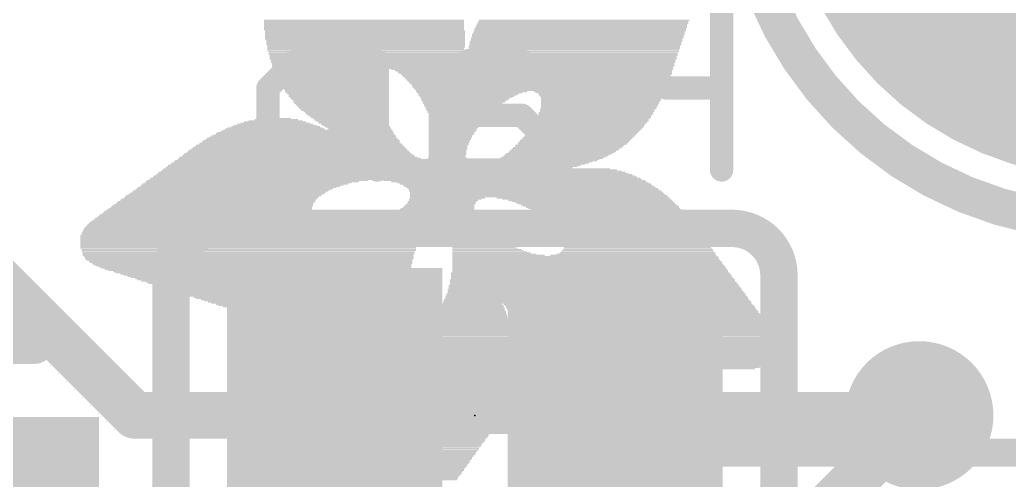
# Model space of a CAD drawing. Extents: x -0.1 to 25.5, y -0.1 to 17.9.
# Drawn here: x 16.96 to 22.33, y 11.84 to 14.34 of the extents above; entities that cross this region are included whole.
import ezdxf

# ---------------------------------------------------------------- set-up
doc = ezdxf.new("R2010")
doc.units = 0
for name, color, linetype in [('1', 12, 'CONTINUOUS'), ('16', 5, 'CONTINUOUS'), ('17', 110, 'CONTINUOUS'), ('18', 110, 'CONTINUOUS'), ('21', 40, 'CONTINUOUS'), ('22', 6, 'CONTINUOUS'), ('24', 6, 'CONTINUOUS')]:
    doc.layers.add(name, color=color, linetype=linetype)

# ---------------------------------------------------------------- blocks, each defined once
blk = doc.blocks.new('RECT')
blk.add_solid([(-0.5, -0.5), (0.5, -0.5), (-0.5, 0.5), (0.5, 0.5)])
blk = doc.blocks.new('ROUNDP')
at = {"const_width": 0.5}
blk.add_lwpolyline([(0, -0.25, 1), (0, 0.25, 1), (0, -0.25)], format="xyb", dxfattribs=at)
blk = doc.blocks.new('ROUNDV')
at = {"const_width": 0.5}
blk.add_lwpolyline([(0, -0.25, 1), (0, 0.25, 1), (0, -0.25)], format="xyb", dxfattribs=at)

msp = doc.modelspace()

# ---------------------------------------------------------------- linework, layer by layer
at = {"layer": '1', "const_width": 0.254}
msp.add_lwpolyline([(20.6722, 11.0202), (21.844, 12.192)], dxfattribs=at)
at = {"layer": '1', "const_width": 0.127}
msp.add_lwpolyline([(21.8889, 12.1471, 1), (21.7991, 12.2369)], format="xyb", dxfattribs=at)
at = {"layer": '16', "const_width": 0.254}
for points in [[(17.5836, 12.192), (15.6532, 14.1224)], [(18.669, 12.192), (17.5836, 12.192)], [(21.844, 12.192), (20.193, 12.192)]]:
    msp.add_lwpolyline(points, dxfattribs=at)
at = {"layer": '16', "const_width": 0.127}
for points in [[(17.5836, 12.2555, 1), (17.5836, 12.1285)], [(18.669, 12.1285, 1), (18.669, 12.2555)], [(20.193, 12.2555, 1), (20.193, 12.1285)], [(21.844, 12.1285, 1), (21.844, 12.2555)], [(17.5387, 12.1471, 1), (17.6285, 12.2369)]]:
    msp.add_lwpolyline(points, format="xyb", dxfattribs=at)
at = {"layer": '21'}
for points, const_width in [([(22.86, 13.24, 1), (22.86, 17.24, 1), (22.86, 13.24)], 0.2032), ([(17.036, 12.5286, 1), (17.036, 12.6429)], 0.1143), ([(20.5571, 11.99, 1), (20.4809, 11.99)], 0.0762), ([(20.519, 12.0281, 1), (20.519, 11.9519)], 0.0762)]:
    msp.add_lwpolyline(points, format="xyb", dxfattribs=dict(at, const_width=const_width))
for points, const_width in [([(16.2056, 12.5857), (17.036, 12.5857)], 0.2286), ([(20.519, 10.79), (20.519, 11.99)], 0.1524), ([(20.519, 11.99), (23.119, 11.99)], 0.1524)]:
    msp.add_lwpolyline(points, dxfattribs=dict(at, const_width=const_width))
at = {"layer": '22'}
for points, const_width in [([(20.7708, 13.5255), (20.7708, 14.4153)], 0.127), ([(18.4549, 14.1187), (18.3066, 13.9704)], 0.127), ([(18.8997, 14.1187), (18.4549, 14.1187)], 0.127), ([(18.8997, 13.5255), (18.8997, 14.1187)], 0.127), ([(19.3904, 14.1187), (19.2421, 13.9704)], 0.127), ([(19.687, 14.1187), (19.3904, 14.1187)], 0.127), ([(18.3066, 13.9704), (18.3066, 13.5255)], 0.127), ([(19.2421, 13.9704), (19.2421, 13.5255)], 0.127), ([(20.7708, 13.9704), (20.4742, 13.9704)], 0.127), ([(19.687, 13.8221), (19.2421, 13.8221)], 0.127), ([(19.8353, 13.6738), (19.687, 13.8221)], 0.127), ([(19.687, 13.5255), (19.8353, 13.6738)], 0.127), ([(19.2421, 13.5255), (19.687, 13.5255)], 0.127), ([(20.828, 13.208), (18.034, 13.208)], 0.2032), ([(17.78, 12.954), (17.78, 11.43)], 0.2032), ([(21.082, 12.954), (21.082, 11.43)], 0.2032)]:
    msp.add_lwpolyline(points, dxfattribs=dict(at, const_width=const_width))
for points, const_width in [([(18.4549, 14.1504, 1), (18.4549, 14.0869)], 0.0635), ([(18.4773, 14.0962, 1), (18.4324, 14.1411)], 0.0635), ([(18.9315, 14.1187, 1), (18.868, 14.1187)], 0.0635), ([(18.8997, 14.0869, 1), (18.8997, 14.1504)], 0.0635), ([(19.3904, 14.1504, 1), (19.3904, 14.0869)], 0.0635), ([(19.4128, 14.0962, 1), (19.3679, 14.1411)], 0.0635), ([(19.687, 14.0869, 1), (19.687, 14.1504)], 0.0635), ([(18.3383, 13.9704, 1), (18.2748, 13.9704)], 0.0635), ([(19.2738, 13.9704, 1), (19.2103, 13.9704)], 0.0635), ([(20.4742, 14.0021, 1), (20.4742, 13.9386)], 0.0635), ([(20.7708, 13.9386, 1), (20.7708, 14.0021)], 0.0635), ([(18.2841, 13.9928, 1), (18.329, 13.9479)], 0.0635), ([(19.2196, 13.9928, 1), (19.2645, 13.9479)], 0.0635), ([(19.2421, 13.8538, 1), (19.2421, 13.7903)], 0.0635), ([(19.7094, 13.8445, 1), (19.6645, 13.7996)], 0.0635), ([(19.687, 13.7903, 1), (19.687, 13.8538)], 0.0635), ([(19.8577, 13.6513, 1), (19.8128, 13.6962)], 0.0635), ([(19.8128, 13.6513, 1), (19.8577, 13.6962)], 0.0635), ([(18.2748, 13.5255, 1), (18.3383, 13.5255)], 0.0635), ([(18.868, 13.5255, 1), (18.9315, 13.5255)], 0.0635), ([(19.2103, 13.5255, 1), (19.2738, 13.5255)], 0.0635), ([(19.2421, 13.5573, 1), (19.2421, 13.4938)], 0.0635), ([(19.6645, 13.548, 1), (19.7094, 13.503)], 0.0635), ([(19.687, 13.4938, 1), (19.687, 13.5573)], 0.0635), ([(20.739, 13.5255, 1), (20.8025, 13.5255)], 0.0635), ([(18.034, 13.208, 0.4142), (17.78, 12.954)], 0.2032), ([(18.034, 13.2588, 1), (18.034, 13.1572)], 0.1016), ([(18.034, 13.1572, 1), (18.034, 13.2588)], 0.1016), ([(21.082, 12.954, 0.4142), (20.828, 13.208)], 0.2032), ([(20.828, 13.2588, 1), (20.828, 13.1572)], 0.1016), ([(20.828, 13.1572, 1), (20.828, 13.2588)], 0.1016), ([(17.8308, 12.954, 1), (17.7292, 12.954)], 0.1016), ([(21.1328, 12.954, 1), (21.0312, 12.954)], 0.1016), ([(17.7292, 12.954, 1), (17.8308, 12.954)], 0.1016), ([(21.0312, 12.954, 1), (21.1328, 12.954)], 0.1016)]:
    msp.add_lwpolyline(points, format="xyb", dxfattribs=dict(at, const_width=const_width))
at = {"layer": '24'}
msp.add_point((19.431, 12.192), dxfattribs=at)

# ---------------------------------------------------------------- block references
at = {"layer": '1', "xscale": 1.075}
msp.add_blockref('RECT', (16.852, 11.684), dxfattribs=at)
at = {"layer": '16', "xscale": 1.1684, "yscale": 1.6002}
for p in [(18.669, 12.192), (20.193, 12.192)]:
    msp.add_blockref('RECT', p, dxfattribs=at)
at = {"layer": '16', "xscale": 0.635, "yscale": 0.2032, "rotation": 180}
msp.add_blockref('RECT', (19.431, 12.192), dxfattribs=at)
at = {"layer": '17', "xscale": 3.516, "yscale": 3.516}
msp.add_blockref('ROUNDP', (22.86, 15.24), dxfattribs=at)
msp.add_blockref('ROUNDP', (22.86, 15.24), dxfattribs=at)
at = {"layer": '18', "xscale": 0.8064, "yscale": 0.8064}
msp.add_blockref('ROUNDV', (21.844, 12.192), dxfattribs=at)
msp.add_blockref('ROUNDV', (21.844, 12.192), dxfattribs=at)
at = {"layer": '21', "rotation": 180}
for p, xscale, yscale in [((18.8278, 14.3383), 1.0859, 0.0064), ((18.8278, 14.332), 1.0859, 0.0063), ((18.8278, 14.3256), 1.0859, 0.0064), ((18.8278, 14.3193), 1.0859, 0.0063), ((18.8278, 14.3129), 1.0859, 0.0064), ((18.8278, 14.3066), 1.0859, 0.0063), ((18.8278, 14.3002), 1.0859, 0.0064), ((18.8278, 14.2939), 1.0859, 0.0063), ((20.0025, 14.2939), 1.1494, 0.0063), ((20.0089, 14.3066), 1.1493, 0.0063), ((20.0089, 14.3002), 1.1493, 0.0064), ((20.0152, 14.3193), 1.1494, 0.0063), ((20.012, 14.3129), 1.143, 0.0064), ((20.0184, 14.332), 1.143, 0.0063), ((20.0184, 14.3256), 1.143, 0.0064), ((20.0247, 14.3383), 1.143, 0.0064), ((18.8278, 14.2875), 1.0859, 0.0064), ((18.8341, 14.2812), 1.0858, 0.0063), ((18.8341, 14.2748), 1.0858, 0.0064), ((18.8341, 14.2685), 1.0858, 0.0063), ((18.8341, 14.2621), 1.0858, 0.0064), ((18.8341, 14.2558), 1.0858, 0.0063), ((18.8341, 14.2494), 1.0858, 0.0064), ((18.8341, 14.2431), 1.0858, 0.0063), ((19.9867, 14.2431), 1.1557, 0.0063), ((19.993, 14.2621), 1.1557, 0.0064), ((19.9898, 14.2558), 1.1494, 0.0063), ((19.9898, 14.2494), 1.1494, 0.0064), ((19.9962, 14.2748), 1.1493, 0.0064), ((19.9962, 14.2685), 1.1493, 0.0063), ((20.0025, 14.2875), 1.1494, 0.0064), ((20.0025, 14.2812), 1.1494, 0.0063), ((18.8341, 14.2367), 1.0858, 0.0064), ((18.8373, 14.2304), 1.0795, 0.0063), ((18.8373, 14.224), 1.0795, 0.0064), ((18.8373, 14.2177), 1.0795, 0.0063), ((18.8373, 14.2113), 1.0795, 0.0064), ((18.8373, 14.205), 1.0795, 0.0063), ((18.8373, 14.1859), 1.0668, 0.0064), ((18.8405, 14.1986), 1.0731, 0.0064), ((18.8405, 14.1923), 1.0731, 0.0063), ((19.9708, 14.1986), 1.1493, 0.0064), ((19.9708, 14.1923), 1.1493, 0.0063), ((19.9708, 14.1859), 1.1493, 0.0064), ((19.9803, 14.224), 1.1557, 0.0064), ((19.9771, 14.2177), 1.1494, 0.0063), ((19.9771, 14.2113), 1.1494, 0.0064), ((19.9771, 14.205), 1.1494, 0.0063), ((19.9835, 14.2367), 1.1493, 0.0064), ((19.9835, 14.2304), 1.1493, 0.0063), ((18.8373, 14.1796), 1.0668, 0.0063), ((18.8373, 14.1732), 1.0668, 0.0064), ((18.8405, 14.1669), 1.0605, 0.0063), ((18.8405, 14.1605), 1.0605, 0.0064), ((18.8405, 14.1542), 1.0605, 0.0063), ((18.8437, 14.1478), 1.0541, 0.0064), ((18.8437, 14.1415), 1.0541, 0.0063), ((18.8437, 14.1351), 1.0541, 0.0064), ((19.9517, 14.1351), 1.1494, 0.0064), ((19.9549, 14.1415), 1.143, 0.0063), ((19.9581, 14.1542), 1.1493, 0.0063), ((19.9581, 14.1478), 1.1493, 0.0064), ((19.9644, 14.1796), 1.1494, 0.0063), ((19.9644, 14.1732), 1.1494, 0.0064), ((19.9644, 14.1669), 1.1494, 0.0063), ((19.9612, 14.1605), 1.143, 0.0064), ((18.8437, 14.1288), 1.0541, 0.0063), ((19.4215, 14.1224), 2.1971, 0.0064), ((19.4215, 14.1161), 2.1971, 0.0063), ((19.4215, 14.1097), 2.1971, 0.0064), ((19.4215, 14.1034), 2.1844, 0.0063), ((19.4215, 14.097), 2.1844, 0.0064), ((19.4215, 14.0907), 2.1844, 0.0063), ((19.4215, 14.0843), 2.1717, 0.0064), ((19.4215, 14.078), 2.1717, 0.0063), ((19.9517, 14.1288), 1.1494, 0.0063), ((18.6341, 14.0653), 0.5842, 0.0063), ((18.6309, 14.0589), 0.5778, 0.0064), ((18.6405, 14.0716), 0.5969, 0.0064), ((18.6309, 14.0526), 0.5652, 0.0063), ((18.6309, 14.0462), 0.5652, 0.0064), ((18.6309, 14.0399), 0.5524, 0.0063), ((18.6309, 14.0335), 0.5524, 0.0064), ((18.6341, 14.0272), 0.5461, 0.0063), ((19.7422, 14.0716), 1.5303, 0.0064), ((19.7485, 14.0653), 1.505, 0.0063), ((19.7549, 14.0589), 1.4923, 0.0064), ((19.7581, 14.0526), 1.4859, 0.0063), ((19.7644, 14.0462), 1.4732, 0.0064), ((19.7644, 14.0399), 1.4605, 0.0063), ((19.7675, 14.0335), 1.4541, 0.0064), ((19.7675, 14.0272), 1.4415, 0.0063), ((18.6309, 14.0208), 0.5398, 0.0064), ((18.6341, 14.0145), 0.5334, 0.0063), ((18.6341, 14.0081), 0.5334, 0.0064), ((18.6373, 14.0018), 0.5271, 0.0063), ((18.6373, 13.9954), 0.5271, 0.0064), ((18.6405, 13.9891), 0.5207, 0.0063), ((18.6405, 13.9827), 0.5207, 0.0064), ((18.6436, 13.9764), 0.5144, 0.0063), ((19.7707, 14.0208), 1.4351, 0.0064), ((19.7739, 14.0145), 1.4288, 0.0063), ((19.7771, 14.0081), 1.4224, 0.0064), ((19.7771, 14.0018), 1.4097, 0.0063), ((19.7803, 13.9954), 1.4033, 0.0064), ((19.7803, 13.9891), 1.3907, 0.0063), ((19.7835, 13.9827), 1.3843, 0.0064), ((19.7835, 13.9764), 1.3843, 0.0063), ((18.6468, 13.97), 0.508, 0.0064), ((18.6468, 13.9637), 0.508, 0.0063), ((18.65, 13.9573), 0.5017, 0.0064), ((18.65, 13.951), 0.5017, 0.0063), ((18.6532, 13.9446), 0.4953, 0.0064), ((18.6594, 13.9383), 0.4953, 0.0063), ((18.6626, 13.9319), 0.4889, 0.0064), ((18.6626, 13.9256), 0.4889, 0.0063), ((18.6658, 13.9192), 0.4826, 0.0064), ((19.7834, 13.97), 1.3716, 0.0064), ((19.7866, 13.9637), 1.3652, 0.0063), ((19.7866, 13.9573), 1.3526, 0.0064), ((19.412, 13.951), 0.6033, 0.0063), ((19.4025, 13.9446), 0.5715, 0.0064), ((19.3961, 13.9383), 0.5461, 0.0063), ((19.3897, 13.9319), 0.5334, 0.0064), ((19.3865, 13.9256), 0.5143, 0.0063), ((19.3834, 13.9192), 0.4953, 0.0064), ((20.1073, 13.951), 0.7112, 0.0063), ((20.1105, 13.9446), 0.6921, 0.0064), ((20.1168, 13.9383), 0.6794, 0.0063), ((20.1136, 13.9319), 0.6731, 0.0064), ((20.1168, 13.9256), 0.6668, 0.0063), ((20.12, 13.9192), 0.6604, 0.0064), ((18.669, 13.9129), 0.4762, 0.0063), ((18.6754, 13.9065), 0.4763, 0.0064), ((18.6786, 13.9002), 0.4699, 0.0063), ((18.6786, 13.8938), 0.4699, 0.0064), ((18.6817, 13.8875), 0.4636, 0.0063), ((18.6881, 13.8811), 0.4635, 0.0064), ((18.6912, 13.8748), 0.4572, 0.0063), ((18.6944, 13.8684), 0.4508, 0.0064), ((19.377, 13.9129), 0.4826, 0.0063), ((19.3771, 13.9065), 0.4699, 0.0064), ((19.3707, 13.9002), 0.4572, 0.0063), ((19.3643, 13.8875), 0.4318, 0.0063), ((19.3707, 13.8938), 0.4445, 0.0064), ((19.3644, 13.8811), 0.4191, 0.0064), ((19.3612, 13.8748), 0.4127, 0.0063), ((19.358, 13.8684), 0.3937, 0.0064), ((20.1168, 13.9129), 0.654, 0.0063), ((20.1168, 13.9065), 0.654, 0.0064), ((20.1136, 13.9002), 0.6477, 0.0063), ((20.1105, 13.8938), 0.6413, 0.0064), ((20.1105, 13.8875), 0.6413, 0.0063), ((20.1073, 13.8811), 0.635, 0.0064), ((20.1073, 13.8748), 0.635, 0.0063), ((20.1041, 13.8684), 0.6286, 0.0064), ((18.7007, 13.862), 0.4509, 0.0063), ((18.704, 13.8557), 0.4445, 0.0064), ((18.7071, 13.8494), 0.4382, 0.0063), ((18.7166, 13.843), 0.4318, 0.0064), ((18.7198, 13.8367), 0.4254, 0.0063), ((18.723, 13.8303), 0.4191, 0.0064), ((18.7294, 13.8239), 0.4191, 0.0063), ((18.7357, 13.8176), 0.4064, 0.0064), ((18.742, 13.8113), 0.4064, 0.0063), ((19.3548, 13.862), 0.3874, 0.0063), ((19.3548, 13.8557), 0.3746, 0.0064), ((19.3516, 13.8494), 0.3683, 0.0063), ((19.3516, 13.843), 0.3556, 0.0064), ((19.3484, 13.8367), 0.3493, 0.0063), ((19.3453, 13.8303), 0.3302, 0.0064), ((19.3453, 13.8239), 0.3302, 0.0063), ((19.3421, 13.8176), 0.3112, 0.0064), ((19.3421, 13.8113), 0.3112, 0.0063), ((20.0787, 13.8176), 0.616, 0.0064), ((20.0787, 13.8113), 0.616, 0.0063), ((20.0883, 13.8367), 0.6223, 0.0063), ((20.0883, 13.8303), 0.6223, 0.0064), ((20.0851, 13.8239), 0.6159, 0.0063), ((20.0978, 13.8557), 0.6287, 0.0064), ((20.0946, 13.8494), 0.6223, 0.0063), ((20.0946, 13.843), 0.6223, 0.0064), ((20.1041, 13.862), 0.6286, 0.0063), ((18.3483, 13.7605), 0.4826, 0.0063), ((18.3452, 13.7668), 0.4509, 0.0064), ((18.3452, 13.7732), 0.4127, 0.0063), ((18.3452, 13.7795), 0.3747, 0.0064), ((18.3452, 13.7858), 0.3365, 0.0063), ((18.3483, 13.7922), 0.2921, 0.0064), ((18.3515, 13.7986), 0.235, 0.0063), ((18.3515, 13.8049), 0.1588, 0.0064), ((18.7484, 13.8049), 0.3937, 0.0064), ((18.7548, 13.7986), 0.3937, 0.0063), ((18.7579, 13.7922), 0.3874, 0.0064), ((18.7674, 13.7858), 0.381, 0.0063), ((18.7706, 13.7795), 0.3746, 0.0064), ((18.7802, 13.7732), 0.3683, 0.0063), ((18.7833, 13.7668), 0.362, 0.0064), ((18.7928, 13.7605), 0.3556, 0.0063), ((19.3389, 13.8049), 0.3048, 0.0064), ((19.339, 13.7986), 0.2921, 0.0063), ((19.3358, 13.7922), 0.2857, 0.0064), ((19.3326, 13.7858), 0.2794, 0.0063), ((19.3326, 13.7795), 0.2667, 0.0064), ((19.3294, 13.7732), 0.2604, 0.0063), ((19.3294, 13.7668), 0.2604, 0.0064), ((19.3262, 13.7605), 0.254, 0.0063), ((20.0438, 13.7605), 0.6096, 0.0063), ((20.0501, 13.7732), 0.6096, 0.0063), ((20.047, 13.7668), 0.6033, 0.0064), ((20.0597, 13.7858), 0.6159, 0.0063), ((20.0565, 13.7795), 0.6096, 0.0064), ((20.066, 13.7922), 0.616, 0.0064), ((20.0724, 13.8049), 0.6159, 0.0064), ((20.0692, 13.7986), 0.6096, 0.0063), ((18.4944, 13.7033), 1.016, 0.0064), ((18.5008, 13.7096), 1.0033, 0.0063), ((18.5039, 13.716), 0.9842, 0.0064), ((18.5071, 13.7224), 0.9652, 0.0063), ((18.5102, 13.7287), 0.9589, 0.0064), ((18.5166, 13.7351), 0.9334, 0.0063), ((18.523, 13.7414), 0.9207, 0.0064), ((18.3452, 13.7477), 0.5397, 0.0063), ((18.3452, 13.7541), 0.5143, 0.0064), ((18.7992, 13.7541), 0.3429, 0.0064), ((18.8056, 13.7477), 0.3429, 0.0063), ((19.3263, 13.7541), 0.2413, 0.0064), ((19.3231, 13.7477), 0.2349, 0.0063), ((19.3231, 13.7414), 0.2349, 0.0064), ((19.3199, 13.7351), 0.2286, 0.0063), ((19.3167, 13.716), 0.2096, 0.0064), ((19.3135, 13.7096), 0.2032, 0.0063), ((19.3135, 13.7033), 0.2032, 0.0064), ((19.3199, 13.7287), 0.2159, 0.0064), ((19.3199, 13.7224), 0.2159, 0.0063), ((19.993, 13.7033), 0.5969, 0.0064), ((19.9993, 13.7096), 0.5969, 0.0063), ((20.0056, 13.716), 0.5969, 0.0064), ((20.0152, 13.7287), 0.6032, 0.0064), ((20.0121, 13.7224), 0.5969, 0.0063), ((20.0216, 13.7351), 0.6033, 0.0063), ((20.0279, 13.7414), 0.6032, 0.0064), ((20.0374, 13.7541), 0.6096, 0.0064), ((20.0343, 13.7477), 0.6033, 0.0063), ((18.4785, 13.6525), 1.1366, 0.0064), ((18.4785, 13.6589), 1.124, 0.0063), ((18.4817, 13.6652), 1.1049, 0.0064), ((18.4817, 13.6715), 1.0922, 0.0063), ((18.4849, 13.6779), 1.0731, 0.0064), ((18.488, 13.6843), 1.0668, 0.0063), ((18.4912, 13.6906), 1.0478, 0.0064), ((18.4912, 13.697), 1.035, 0.0063), ((19.3103, 13.697), 0.1969, 0.0063), ((19.3103, 13.6906), 0.1969, 0.0064), ((19.304, 13.6715), 0.1842, 0.0063), ((19.304, 13.6652), 0.1842, 0.0064), ((19.3008, 13.6589), 0.1778, 0.0063), ((19.3008, 13.6525), 0.1778, 0.0064), ((19.3072, 13.6843), 0.1905, 0.0063), ((19.3072, 13.6779), 0.1905, 0.0064), ((19.9422, 13.6525), 0.5842, 0.0064), ((19.9454, 13.6589), 0.5905, 0.0063), ((19.9612, 13.6715), 0.5969, 0.0063), ((19.9581, 13.6652), 0.5905, 0.0064), ((19.9675, 13.6779), 0.5969, 0.0064), ((19.974, 13.6843), 0.5969, 0.0063), ((19.9803, 13.6906), 0.5969, 0.0064), ((19.9867, 13.697), 0.5969, 0.0063), ((18.4721, 13.5953), 1.2891, 0.0063), ((18.4721, 13.6017), 1.2637, 0.0064), ((18.4721, 13.6081), 1.2509, 0.0063), ((18.4689, 13.6144), 1.2319, 0.0064), ((18.4721, 13.6208), 1.2129, 0.0063), ((18.4721, 13.6271), 1.2001, 0.0064), ((18.4721, 13.6334), 1.1875, 0.0063), ((18.4753, 13.6398), 1.1684, 0.0064), ((18.4754, 13.6462), 1.1557, 0.0063), ((19.285, 13.5953), 0.1969, 0.0063), ((19.285, 13.6017), 0.1841, 0.0064), ((19.2913, 13.6144), 0.1842, 0.0064), ((19.2913, 13.6081), 0.1842, 0.0063), ((19.2945, 13.6271), 0.1778, 0.0064), ((19.2945, 13.6208), 0.1778, 0.0063), ((19.3008, 13.6462), 0.1778, 0.0063), ((19.3008, 13.6398), 0.1778, 0.0064), ((19.2977, 13.6334), 0.1715, 0.0063), ((19.8565, 13.5953), 0.5651, 0.0063), ((19.8692, 13.6017), 0.5651, 0.0064), ((19.8787, 13.6081), 0.5715, 0.0063), ((19.8882, 13.6144), 0.5778, 0.0064), ((19.9009, 13.6208), 0.5778, 0.0063), ((19.9073, 13.6271), 0.5779, 0.0064), ((19.9168, 13.6334), 0.5842, 0.0063), ((19.9231, 13.6398), 0.5842, 0.0064), ((19.9327, 13.6462), 0.5905, 0.0063), ((18.5864, 13.5446), 1.6573, 0.0063), ((18.5832, 13.5509), 1.6383, 0.0064), ((18.5864, 13.5572), 1.6193, 0.0063), ((18.5864, 13.5636), 1.6065, 0.0064), ((18.5928, 13.57), 1.5938, 0.0063), ((18.5928, 13.5763), 1.5812, 0.0064), ((18.5992, 13.5827), 1.5685, 0.0063), ((18.4785, 13.589), 1.3144, 0.0064), ((19.2786, 13.589), 0.2096, 0.0064), ((19.7263, 13.5446), 0.5207, 0.0063), ((19.7485, 13.5509), 0.5144, 0.0064), ((19.7707, 13.5572), 0.5207, 0.0063), ((19.7834, 13.5636), 0.5334, 0.0064), ((19.8025, 13.57), 0.5334, 0.0063), ((19.8184, 13.5763), 0.5525, 0.0064), ((19.8311, 13.5827), 0.5525, 0.0063), ((19.8469, 13.589), 0.5588, 0.0064), ((18.9961, 13.4874), 2.6289, 0.0064), ((18.9929, 13.4938), 2.6099, 0.0063), ((18.9929, 13.5001), 2.5845, 0.0064), ((18.9865, 13.5065), 2.559, 0.0063), ((18.9802, 13.5128), 2.5337, 0.0064), ((18.977, 13.5191), 2.5019, 0.0063), ((18.9674, 13.5255), 2.4701, 0.0064), ((18.9516, 13.5319), 2.4257, 0.0063), ((18.8563, 13.5382), 2.2098, 0.0064), ((18.1547, 13.4366), 1.0859, 0.0064), ((18.1674, 13.443), 1.0985, 0.0063), ((18.1832, 13.4493), 1.1176, 0.0064), ((18.1991, 13.4557), 1.124, 0.0063), ((18.2214, 13.462), 1.1557, 0.0064), ((18.2499, 13.4684), 1.2002, 0.0063), ((18.9992, 13.4747), 2.6734, 0.0064), ((18.9992, 13.4811), 2.6606, 0.0063), ((19.6437, 13.4684), 1.4224, 0.0063), ((19.6692, 13.462), 1.3843, 0.0064), ((19.6913, 13.4557), 1.3653, 0.0063), ((19.7041, 13.4493), 1.3653, 0.0064), ((19.7168, 13.443), 1.3525, 0.0063), ((19.7263, 13.4366), 1.3589, 0.0064), ((18.0563, 13.3795), 1.0541, 0.0063), ((18.0658, 13.3858), 1.0605, 0.0064), ((18.0753, 13.3922), 1.0541, 0.0063), ((18.0848, 13.3985), 1.0604, 0.0064), ((18.0944, 13.4049), 1.0541, 0.0063), ((18.1039, 13.4112), 1.0605, 0.0064), ((18.1166, 13.4176), 1.0605, 0.0063), ((18.1261, 13.4239), 1.0668, 0.0064), ((18.1388, 13.4303), 1.0795, 0.0063), ((19.7358, 13.4303), 1.3526, 0.0063), ((19.7454, 13.4239), 1.3589, 0.0064), ((19.758, 13.4112), 1.3716, 0.0064), ((19.7517, 13.4176), 1.3589, 0.0063), ((19.7675, 13.3985), 1.3779, 0.0064), ((19.7707, 13.3922), 1.3843, 0.0063), ((19.7644, 13.4049), 1.3716, 0.0063), ((19.7771, 13.3858), 1.397, 0.0064), ((19.7803, 13.3795), 1.4033, 0.0063), ((18.0054, 13.3287), 1.0922, 0.0063), ((18.0086, 13.335), 1.0858, 0.0064), ((18.015, 13.3414), 1.0731, 0.0063), ((18.0213, 13.3477), 1.0732, 0.0064), ((18.0277, 13.3541), 1.0731, 0.0063), ((18.034, 13.3604), 1.0604, 0.0064), ((18.0404, 13.3668), 1.0605, 0.0063), ((18.0498, 13.3731), 1.0541, 0.0064), ((19.2373, 13.3287), 0.381, 0.0063), ((19.2405, 13.335), 0.3746, 0.0064), ((19.2469, 13.3414), 0.3747, 0.0063), ((19.2532, 13.3541), 0.3746, 0.0063), ((19.2501, 13.3477), 0.3683, 0.0064), ((19.2691, 13.3668), 0.3937, 0.0063), ((19.2596, 13.3604), 0.3747, 0.0064), ((19.2818, 13.3731), 0.4064, 0.0064), ((20.0184, 13.3731), 0.9398, 0.0064), ((20.0374, 13.3668), 0.9144, 0.0063), ((20.0565, 13.3604), 0.889, 0.0064), ((20.0692, 13.3541), 0.8763, 0.0063), ((20.0819, 13.3477), 0.8636, 0.0064), ((20.0914, 13.3414), 0.8572, 0.0063), ((20.1041, 13.335), 0.8446, 0.0064), ((20.1168, 13.3287), 0.8446, 0.0063), ((17.9801, 13.2779), 1.1811, 0.0063), ((17.98, 13.2842), 1.1684, 0.0064), ((17.9832, 13.2906), 1.1494, 0.0063), ((17.9832, 13.2969), 1.1366, 0.0064), ((17.9864, 13.3033), 1.1303, 0.0063), ((17.9896, 13.3096), 1.1113, 0.0064), ((17.9928, 13.316), 1.1049, 0.0063), ((17.9991, 13.3223), 1.0922, 0.0064), ((19.196, 13.2779), 0.4763, 0.0063), ((19.2024, 13.2842), 0.4636, 0.0064), ((19.2088, 13.2906), 0.4381, 0.0063), ((19.2119, 13.2969), 0.4318, 0.0064), ((19.2183, 13.3033), 0.4191, 0.0063), ((19.2246, 13.3096), 0.4064, 0.0064), ((19.2278, 13.316), 0.4, 0.0063), ((19.2341, 13.3223), 0.3873, 0.0064), ((20.1232, 13.3223), 0.8319, 0.0064), ((20.1327, 13.316), 0.8255, 0.0063), ((20.1422, 13.3096), 0.8192, 0.0064), ((20.1517, 13.3033), 0.8128, 0.0063), ((20.1581, 13.2969), 0.8128, 0.0064), ((20.1676, 13.2906), 0.8064, 0.0063), ((20.1772, 13.2842), 0.8001, 0.0064), ((20.1835, 13.2779), 0.8001, 0.0063), ((18.2499, 13.2207), 1.8606, 0.0064), ((18.2595, 13.2271), 1.8669, 0.0063), ((18.2658, 13.2334), 1.8669, 0.0064), ((18.0054, 13.2398), 1.3335, 0.0063), ((17.9927, 13.2461), 1.2954, 0.0064), ((17.9864, 13.2525), 1.2573, 0.0063), ((17.9832, 13.2588), 1.2382, 0.0064), ((17.9769, 13.2652), 1.2129, 0.0063), ((17.98, 13.2715), 1.1938, 0.0064), ((19.0119, 13.2398), 0.4254, 0.0063), ((19.1516, 13.2461), 0.616, 0.0064), ((19.1643, 13.2525), 0.5778, 0.0063), ((19.1739, 13.2588), 0.5461, 0.0064), ((19.1834, 13.2652), 0.5143, 0.0063), ((19.1897, 13.2715), 0.5016, 0.0064), ((19.3453, 13.2398), 0.2286, 0.0063), ((19.358, 13.2334), 0.2159, 0.0064), ((19.3675, 13.2271), 0.2096, 0.0063), ((19.3739, 13.2207), 0.2095, 0.0064), ((20.193, 13.2715), 0.7938, 0.0064), ((20.1994, 13.2652), 0.7937, 0.0063), ((20.2057, 13.2588), 0.781, 0.0064), ((20.2121, 13.2525), 0.7811, 0.0063), ((20.2184, 13.2461), 0.781, 0.0064), ((20.2248, 13.2398), 0.7811, 0.0063), ((20.2279, 13.2334), 0.7747, 0.0064), ((20.2342, 13.2271), 0.7747, 0.0063), ((20.2438, 13.2207), 0.7684, 0.0064), ((18.215, 13.1699), 1.8542, 0.0064), ((18.2213, 13.1826), 1.8542, 0.0064), ((18.2213, 13.1763), 1.8542, 0.0063), ((18.2309, 13.1953), 1.8605, 0.0064), ((18.2277, 13.189), 1.8542, 0.0063), ((18.2372, 13.208), 1.8606, 0.0064), ((18.2372, 13.2017), 1.8606, 0.0063), ((18.2468, 13.2144), 1.8669, 0.0063), ((19.3802, 13.2144), 0.2096, 0.0063), ((19.3834, 13.208), 0.2159, 0.0064), ((19.3897, 13.2017), 0.2159, 0.0063), ((19.3929, 13.1953), 0.2222, 0.0064), ((19.4056, 13.1826), 0.235, 0.0064), ((19.3993, 13.189), 0.2223, 0.0063), ((19.412, 13.1763), 0.2349, 0.0063), ((19.4152, 13.1699), 0.2413, 0.0064), ((20.247, 13.2144), 0.7747, 0.0063), ((20.2533, 13.208), 0.762, 0.0064), ((20.2565, 13.2017), 0.7684, 0.0063), ((20.2629, 13.1953), 0.7683, 0.0064), ((20.2692, 13.189), 0.7684, 0.0063), ((20.2724, 13.1826), 0.762, 0.0064), ((20.2756, 13.1763), 0.7683, 0.0063), ((20.2819, 13.1699), 0.7684, 0.0064), ((18.215, 13.1636), 1.8542, 0.0063), ((18.2118, 13.1572), 1.8478, 0.0064), ((18.2118, 13.1509), 1.8478, 0.0063), ((18.2023, 13.1191), 1.8288, 0.0064), ((18.2023, 13.1128), 1.8288, 0.0063), ((18.2087, 13.1445), 1.8415, 0.0064), ((18.2087, 13.1382), 1.8415, 0.0063), ((18.2055, 13.1318), 1.8351, 0.0064), ((18.2055, 13.1255), 1.8351, 0.0063), ((19.4215, 13.1636), 0.254, 0.0063), ((19.4246, 13.1572), 0.2603, 0.0064), ((19.4437, 13.1382), 0.2858, 0.0063), ((19.4342, 13.1509), 0.2667, 0.0063), ((19.4374, 13.1445), 0.2731, 0.0064), ((19.4501, 13.1318), 0.2985, 0.0064), ((19.4596, 13.1255), 0.3048, 0.0063), ((19.4659, 13.1191), 0.3175, 0.0064), ((19.4691, 13.1128), 0.3238, 0.0063), ((20.2851, 13.1636), 0.762, 0.0063), ((20.2883, 13.1572), 0.7683, 0.0064), ((20.2946, 13.1509), 0.7684, 0.0063), ((20.2978, 13.1445), 0.7747, 0.0064), ((20.2978, 13.1382), 0.7747, 0.0063), ((20.3041, 13.1318), 0.7747, 0.0064), ((20.3073, 13.1255), 0.781, 0.0063), ((20.3105, 13.1191), 0.7874, 0.0064), ((20.3105, 13.1128), 0.7874, 0.0063), ((18.1991, 13.1064), 1.8224, 0.0064), ((18.1991, 13.1001), 1.8224, 0.0063), ((18.2022, 13.0937), 1.8161, 0.0064), ((18.2022, 13.0874), 1.8161, 0.0063), ((18.1991, 13.081), 1.8098, 0.0064), ((18.2023, 13.0747), 1.8034, 0.0063), ((18.1991, 13.0683), 1.797, 0.0064), ((18.1991, 13.062), 1.797, 0.0063), ((19.4787, 13.1064), 0.3429, 0.0064), ((19.485, 13.1001), 0.3556, 0.0063), ((19.4945, 13.0937), 0.3746, 0.0064), ((19.5008, 13.0874), 0.3873, 0.0063), ((19.5104, 13.081), 0.4064, 0.0064), ((19.5199, 13.0747), 0.4254, 0.0063), ((19.5358, 13.0683), 0.4572, 0.0064), ((19.558, 13.062), 0.5016, 0.0063), ((20.2915, 13.062), 0.9017, 0.0063), ((20.3041, 13.0683), 0.8636, 0.0064), ((20.3137, 13.0747), 0.8445, 0.0063), ((20.3137, 13.081), 0.8319, 0.0064), ((20.3137, 13.0874), 0.8191, 0.0063), ((20.3168, 13.0937), 0.8128, 0.0064), ((20.3137, 13.1001), 0.8065, 0.0063), ((20.3137, 13.1064), 0.7937, 0.0064), ((18.2022, 13.0556), 1.7907, 0.0064), ((18.2055, 13.0493), 1.7843, 0.0063), ((18.2055, 13.0429), 1.7843, 0.0064), ((18.2055, 13.0366), 1.7717, 0.0063), ((18.2118, 13.0302), 1.759, 0.0064), ((18.215, 13.0239), 1.7526, 0.0063), ((18.2214, 13.0175), 1.7399, 0.0064), ((18.2213, 13.0112), 1.7272, 0.0063), ((18.2277, 13.0048), 1.7145, 0.0064), ((20.0279, 13.0556), 1.4414, 0.0064), ((20.0311, 13.0493), 1.4478, 0.0063), ((20.0311, 13.0429), 1.4478, 0.0064), ((20.0374, 13.0302), 1.4605, 0.0064), ((20.0406, 13.0239), 1.4668, 0.0063), ((20.0406, 13.0175), 1.4668, 0.0064), ((20.0438, 13.0112), 1.4732, 0.0063), ((20.047, 13.0048), 1.4795, 0.0064), ((20.0343, 13.0366), 1.4541, 0.0063), ((18.2372, 12.9985), 1.6954, 0.0063), ((18.2436, 12.9921), 1.6827, 0.0064), ((18.2531, 12.9858), 1.6637, 0.0063), ((18.2626, 12.9794), 1.6446, 0.0064), ((18.2753, 12.9731), 1.6192, 0.0063), ((18.2785, 12.9667), 1.6002, 0.0064), ((18.2912, 12.9604), 1.5748, 0.0063), ((18.3007, 12.954), 1.5558, 0.0064), ((20.0628, 12.954), 1.524, 0.0064), ((20.0565, 12.9667), 1.5113, 0.0064), ((20.0597, 12.9604), 1.5177, 0.0063), ((20.0502, 12.9985), 1.4859, 0.0063), ((20.0502, 12.9921), 1.4859, 0.0064), ((20.0533, 12.9858), 1.4922, 0.0063), ((20.0565, 12.9794), 1.4986, 0.0064), ((20.0565, 12.9731), 1.4986, 0.0063), ((18.3102, 12.9477), 1.5367, 0.0063), ((18.3198, 12.9413), 1.5177, 0.0064), ((18.3325, 12.935), 1.4923, 0.0063), ((18.3388, 12.9286), 1.4796, 0.0064), ((18.1896, 12.9223), 1.143, 0.0063), ((18.1959, 12.9159), 1.1049, 0.0064), ((18.1991, 12.9096), 1.0858, 0.0063), ((18.2087, 12.9032), 1.0541, 0.0064), ((18.215, 12.8969), 1.0287, 0.0063), ((18.9135, 12.9032), 0.3302, 0.0064), ((18.9135, 12.8969), 0.3302, 0.0063), ((18.9167, 12.9096), 0.3239, 0.0063), ((18.9199, 12.9159), 0.3175, 0.0064), ((18.923, 12.9223), 0.3112, 0.0063), ((20.0755, 12.8969), 1.5748, 0.0063), ((20.0692, 12.9286), 1.5494, 0.0064), ((20.0692, 12.9223), 1.5494, 0.0063), ((20.0724, 12.9159), 1.5557, 0.0064), ((20.0755, 12.9096), 1.5621, 0.0063), ((20.0787, 12.9032), 1.5684, 0.0064), ((20.0628, 12.9477), 1.524, 0.0063), ((20.066, 12.9413), 1.5304, 0.0064), ((20.0692, 12.935), 1.5367, 0.0063), ((18.2182, 12.8905), 0.9969, 0.0064), ((18.2245, 12.8841), 0.9716, 0.0063), ((18.234, 12.8778), 0.9398, 0.0064), ((18.2372, 12.8715), 0.9208, 0.0063), ((18.2436, 12.8651), 0.8827, 0.0064), ((18.2499, 12.8588), 0.8572, 0.0063), ((18.2563, 12.8524), 0.8319, 0.0064), ((18.2595, 12.846), 0.8001, 0.0063), ((18.8912, 12.846), 0.3747, 0.0063), ((18.8945, 12.8524), 0.3683, 0.0064), ((18.8976, 12.8588), 0.362, 0.0063), ((18.9008, 12.8715), 0.3556, 0.0063), ((18.9008, 12.8651), 0.3556, 0.0064), ((18.904, 12.8778), 0.3493, 0.0064), ((18.9072, 12.8841), 0.3429, 0.0063), ((18.9103, 12.8905), 0.3366, 0.0064), ((20.0882, 12.8524), 1.6256, 0.0064), ((20.0882, 12.846), 1.6256, 0.0063), ((20.0819, 12.8778), 1.6002, 0.0064), ((20.0819, 12.8715), 1.6002, 0.0063), ((20.0883, 12.8588), 1.6129, 0.0063), ((20.0851, 12.8651), 1.6065, 0.0064), ((20.0787, 12.8905), 1.5812, 0.0064), ((20.0818, 12.8841), 1.5875, 0.0063), ((18.2658, 12.8397), 0.7747, 0.0064), ((18.2721, 12.8334), 0.7366, 0.0063), ((18.2753, 12.827), 0.7176, 0.0064), ((18.2817, 12.8207), 0.6795, 0.0063), ((18.2849, 12.8143), 0.6477, 0.0064), ((18.288, 12.8079), 0.616, 0.0063), ((18.2944, 12.8016), 0.5905, 0.0064), ((18.2976, 12.7953), 0.5461, 0.0063), ((18.2976, 12.7889), 0.5207, 0.0064), ((18.8786, 12.7889), 0.4255, 0.0064), ((18.8786, 12.8016), 0.4127, 0.0064), ((18.8786, 12.7953), 0.4127, 0.0063), ((18.8817, 12.8079), 0.4064, 0.0063), ((18.8849, 12.8207), 0.4, 0.0063), ((18.8849, 12.8143), 0.4, 0.0064), ((18.8849, 12.827), 0.3874, 0.0064), ((18.8881, 12.8334), 0.381, 0.0063), ((18.8912, 12.8397), 0.3747, 0.0064), ((19.4151, 12.7953), 0.3302, 0.0063), ((19.4183, 12.7889), 0.3366, 0.0064), ((20.0946, 12.8079), 1.6764, 0.0063), ((20.0946, 12.8016), 1.6764, 0.0064), ((20.0914, 12.8207), 1.6574, 0.0063), ((20.0946, 12.8143), 1.6637, 0.0064), ((20.0883, 12.8397), 1.6383, 0.0064), ((20.0914, 12.8334), 1.6446, 0.0063), ((20.0914, 12.827), 1.6446, 0.0064), ((20.2629, 12.7953), 1.3525, 0.0063), ((20.2692, 12.7889), 1.3526, 0.0064), ((18.3007, 12.7826), 0.4762, 0.0063), ((18.3039, 12.7762), 0.4445, 0.0064), ((18.3039, 12.7698), 0.4064, 0.0063), ((18.3071, 12.7635), 0.3493, 0.0064), ((18.3102, 12.7572), 0.2921, 0.0063), ((18.3134, 12.7508), 0.2096, 0.0064), ((18.3165, 12.7445), 0.0889, 0.0063), ((18.8754, 12.7445), 0.4699, 0.0063), ((18.8754, 12.7381), 0.4699, 0.0064), ((18.8722, 12.7572), 0.4508, 0.0063), ((18.8754, 12.7508), 0.4572, 0.0064), ((18.8754, 12.7698), 0.4445, 0.0063), ((18.8754, 12.7635), 0.4445, 0.0064), ((18.8754, 12.7826), 0.4318, 0.0063), ((18.8754, 12.7762), 0.4318, 0.0064), ((19.4088, 12.7381), 0.3937, 0.0064), ((19.4088, 12.7445), 0.381, 0.0063), ((19.412, 12.7508), 0.3747, 0.0064), ((19.412, 12.7635), 0.3619, 0.0064), ((19.4152, 12.7572), 0.3683, 0.0063), ((19.4151, 12.7698), 0.3556, 0.0063), ((19.4152, 12.7826), 0.3429, 0.0063), ((19.4183, 12.7762), 0.3492, 0.0064), ((20.2756, 12.7826), 1.3525, 0.0063), ((20.2756, 12.7762), 1.3525, 0.0064), ((20.2819, 12.7698), 1.3526, 0.0063), ((20.2883, 12.7635), 1.3525, 0.0064), ((20.2915, 12.7572), 1.3589, 0.0063), ((20.2946, 12.7508), 1.3526, 0.0064), ((20.3041, 12.7381), 1.3589, 0.0064), ((20.301, 12.7445), 1.3525, 0.0063), ((19.1198, 12.681), 1.0097, 0.0063), ((19.123, 12.6873), 1.0033, 0.0064), ((19.1198, 12.7), 0.9969, 0.0064), ((19.1198, 12.6936), 0.9969, 0.0063), ((18.8817, 12.7127), 0.508, 0.0064), ((19.123, 12.7064), 0.9906, 0.0063), ((18.8754, 12.7317), 0.4826, 0.0063), ((18.8786, 12.7254), 0.4889, 0.0064), ((18.8818, 12.7191), 0.4953, 0.0063), ((19.3961, 12.7127), 0.4318, 0.0064), ((19.4025, 12.7191), 0.4191, 0.0063), ((19.4024, 12.7254), 0.4064, 0.0064), ((19.4056, 12.7317), 0.4, 0.0063), ((20.3073, 12.7317), 1.3526, 0.0063), ((20.3137, 12.7254), 1.3525, 0.0064), ((20.3169, 12.7191), 1.3589, 0.0063), ((20.3232, 12.7127), 1.3589, 0.0064), ((20.3264, 12.7064), 1.3525, 0.0063), ((20.3296, 12.7), 1.3589, 0.0064), ((20.3359, 12.6936), 1.3589, 0.0063), ((20.3391, 12.6873), 1.3525, 0.0064), ((20.3454, 12.681), 1.3526, 0.0063), ((19.1198, 12.6365), 1.0351, 0.0064), ((19.1198, 12.6302), 1.0351, 0.0063), ((19.1198, 12.6619), 1.0223, 0.0064), ((19.1198, 12.6555), 1.0223, 0.0063), ((19.1198, 12.6492), 1.0223, 0.0064), ((19.123, 12.6429), 1.0287, 0.0063), ((19.1198, 12.6746), 1.0097, 0.0064), ((19.123, 12.6683), 1.016, 0.0063), ((20.3485, 12.6746), 1.3589, 0.0064), ((20.355, 12.6683), 1.3589, 0.0063), ((20.3581, 12.6619), 1.3526, 0.0064), ((20.3645, 12.6555), 1.3525, 0.0063), ((20.3676, 12.6492), 1.3462, 0.0064), ((20.374, 12.6429), 1.3462, 0.0063), ((20.3772, 12.6365), 1.3399, 0.0064), ((20.3835, 12.6302), 1.3398, 0.0063), ((19.1198, 12.5793), 1.0605, 0.0063), ((19.1198, 12.573), 1.0605, 0.0064), ((19.1198, 12.6111), 1.0477, 0.0064), ((19.1198, 12.6048), 1.0477, 0.0063), ((19.1198, 12.5984), 1.0477, 0.0064), ((19.1198, 12.5921), 1.0477, 0.0063), ((19.123, 12.5857), 1.0541, 0.0064), ((19.1198, 12.6238), 1.0351, 0.0064), ((19.123, 12.6174), 1.0414, 0.0063), ((20.3866, 12.6238), 1.3335, 0.0064), ((20.3931, 12.6174), 1.3335, 0.0063), ((20.3962, 12.6111), 1.3272, 0.0064), ((20.3994, 12.6048), 1.3208, 0.0063), ((20.4026, 12.5984), 1.3145, 0.0064), ((20.4089, 12.5921), 1.3144, 0.0063), ((20.4153, 12.5857), 1.3017, 0.0064), ((20.4184, 12.5793), 1.2954, 0.0063), ((20.4216, 12.573), 1.289, 0.0064), ((19.1198, 12.5667), 1.0605, 0.0063), ((19.1198, 12.5603), 1.0605, 0.0064), ((19.1198, 12.554), 1.0605, 0.0063), ((19.1198, 12.5476), 1.0605, 0.0064), ((19.1198, 12.5412), 1.0605, 0.0063), ((19.1198, 12.5349), 1.0605, 0.0064), ((19.1198, 12.5286), 1.0605, 0.0063), ((19.1198, 12.5222), 1.0605, 0.0064), ((20.428, 12.5667), 1.2763, 0.0063), ((20.428, 12.5603), 1.2637, 0.0064), ((20.4343, 12.554), 1.251, 0.0063), ((20.4375, 12.5476), 1.2446, 0.0064), ((20.4439, 12.5412), 1.2319, 0.0063), ((20.447, 12.5349), 1.2128, 0.0064), ((20.4534, 12.5286), 1.2001, 0.0063), ((20.4597, 12.5222), 1.1874, 0.0064), ((19.1167, 12.5159), 1.0668, 0.0063), ((19.1167, 12.5095), 1.0668, 0.0064), ((19.1167, 12.5031), 1.0668, 0.0063), ((19.1167, 12.4968), 1.0668, 0.0064), ((19.1167, 12.4905), 1.0668, 0.0063), ((19.1167, 12.4841), 1.0668, 0.0064), ((19.1167, 12.4778), 1.0668, 0.0063), ((19.1167, 12.4714), 1.0668, 0.0064), ((20.4629, 12.5159), 1.1684, 0.0063), ((20.4661, 12.5095), 1.1493, 0.0064), ((20.4756, 12.5031), 1.1303, 0.0063), ((20.4788, 12.4968), 1.1113, 0.0064), ((20.4851, 12.4905), 1.0858, 0.0063), ((20.4946, 12.4841), 1.0668, 0.0064), ((20.501, 12.4778), 1.0414, 0.0063), ((20.5105, 12.4714), 1.0096, 0.0064), ((19.1167, 12.465), 1.0668, 0.0063), ((19.1167, 12.4587), 1.0668, 0.0064), ((19.1167, 12.4524), 1.0668, 0.0063), ((19.1167, 12.446), 1.0668, 0.0064), ((19.1167, 12.4397), 1.0668, 0.0063), ((19.1167, 12.4333), 1.0668, 0.0064), ((19.1166, 12.4269), 1.0541, 0.0063), ((19.1166, 12.4206), 1.0541, 0.0064), ((19.1166, 12.4143), 1.0541, 0.0063), ((20.5169, 12.465), 0.9715, 0.0063), ((20.5264, 12.4587), 0.9271, 0.0064), ((20.539, 12.4524), 0.8763, 0.0063), ((20.555, 12.446), 0.7937, 0.0064), ((19.1166, 12.4079), 1.0541, 0.0064), ((19.1166, 12.4016), 1.0541, 0.0063), ((19.1135, 12.3952), 1.0478, 0.0064), ((19.1135, 12.3889), 1.0478, 0.0063), ((19.1135, 12.3825), 1.0478, 0.0064), ((19.1135, 12.3762), 1.0478, 0.0063), ((19.1135, 12.3698), 1.0478, 0.0064), ((19.1103, 12.3635), 1.0414, 0.0063), ((19.1135, 12.3571), 1.035, 0.0064), ((19.1135, 12.3508), 1.035, 0.0063), ((19.1135, 12.3444), 1.035, 0.0064), ((19.1104, 12.3381), 1.0287, 0.0063), ((19.1104, 12.3317), 1.0287, 0.0064), ((19.1104, 12.3254), 1.0287, 0.0063), ((19.1103, 12.319), 1.016, 0.0064), ((19.1103, 12.3127), 1.016, 0.0063), ((19.1103, 12.3063), 1.016, 0.0064), ((19.1072, 12.3), 1.0097, 0.0063), ((19.1072, 12.2936), 1.0097, 0.0064), ((19.1104, 12.2873), 1.0033, 0.0063), ((19.104, 12.2619), 0.9906, 0.0063), ((19.1072, 12.2809), 0.9969, 0.0064), ((19.1072, 12.2746), 0.9969, 0.0063), ((19.1072, 12.2682), 0.9969, 0.0064), ((19.1072, 12.2555), 0.9843, 0.0064), ((19.104, 12.2492), 0.9779, 0.0063), ((19.104, 12.2428), 0.9779, 0.0064), ((19.1072, 12.2365), 0.9715, 0.0063), ((19.104, 12.2301), 0.9652, 0.0064), ((19.104, 12.2238), 0.9652, 0.0063), ((19.1008, 12.2174), 0.9588, 0.0064), ((19.104, 12.2111), 0.9525, 0.0063), ((19.1008, 12.2047), 0.9462, 0.0064), ((19.104, 12.1984), 0.9398, 0.0063), ((19.1008, 12.192), 0.9334, 0.0064), ((19.1008, 12.1857), 0.9334, 0.0063), ((19.0977, 12.1793), 0.9271, 0.0064), ((19.1008, 12.173), 0.9208, 0.0063), ((19.0976, 12.1666), 0.9144, 0.0064), ((19.0976, 12.1603), 0.9144, 0.0063), ((19.0977, 12.1539), 0.9017, 0.0064), ((19.0977, 12.1476), 0.9017, 0.0063), ((19.0945, 12.1412), 0.8953, 0.0064), ((19.0945, 12.1349), 0.8827, 0.0063), ((19.0945, 12.1285), 0.8827, 0.0064), ((19.0913, 12.1222), 0.8763, 0.0063), ((19.0913, 12.1158), 0.8636, 0.0064), ((19.0913, 12.1095), 0.8636, 0.0063), ((19.0881, 12.1031), 0.8572, 0.0064), ((19.0913, 12.0968), 0.8509, 0.0063), ((19.0881, 12.0904), 0.8446, 0.0064), ((19.0849, 12.0841), 0.8382, 0.0063), ((19.0881, 12.0777), 0.8318, 0.0064), ((19.0849, 12.0714), 0.8255, 0.0063), ((19.0817, 12.065), 0.8191, 0.0064), ((19.0785, 12.046), 0.8001, 0.0063), ((19.0817, 12.0587), 0.8065, 0.0063), ((19.0817, 12.0523), 0.8065, 0.0064), ((19.0754, 12.0396), 0.7938, 0.0064), ((19.0754, 12.0333), 0.781, 0.0063), ((19.0754, 12.0269), 0.781, 0.0064), ((19.0754, 12.0206), 0.7684, 0.0063), ((19.0722, 12.0142), 0.762, 0.0064), ((19.0722, 12.0079), 0.762, 0.0063), ((19.0691, 12.0015), 0.7557, 0.0064), ((19.0691, 11.9952), 0.7429, 0.0063), ((19.0659, 11.9888), 0.7366, 0.0064), ((19.0659, 11.9825), 0.7366, 0.0063), ((19.0659, 11.9761), 0.7239, 0.0064), ((19.0627, 11.9698), 0.7176, 0.0063), ((19.0595, 11.9634), 0.7112, 0.0064), ((19.0627, 11.9571), 0.7048, 0.0063), ((19.0596, 11.9507), 0.6985, 0.0064), ((19.0564, 11.9444), 0.6921, 0.0063), ((19.0595, 11.938), 0.6858, 0.0064), ((19.0564, 11.9317), 0.6795, 0.0063), ((19.0532, 11.9253), 0.6731, 0.0064), ((19.0532, 11.9126), 0.6604, 0.0064), ((19.05, 11.9063), 0.654, 0.0063), ((19.0564, 11.919), 0.6667, 0.0063), ((19.05, 11.8999), 0.6414, 0.0064), ((19.05, 11.8936), 0.6414, 0.0063), ((19.0468, 11.8872), 0.635, 0.0064), ((19.0436, 11.8809), 0.6287, 0.0063), ((19.0468, 11.8745), 0.6223, 0.0064), ((19.0436, 11.8681), 0.6159, 0.0063), ((19.0405, 11.8618), 0.6096, 0.0064), ((19.0404, 11.8555), 0.5969, 0.0063), ((19.0404, 11.8491), 0.5969, 0.0064), ((19.0373, 11.8428), 0.5906, 0.0063)]:
    msp.add_blockref('RECT', p, dxfattribs=dict(at, xscale=xscale, yscale=yscale))

doc.saveas('drawing.dxf')
